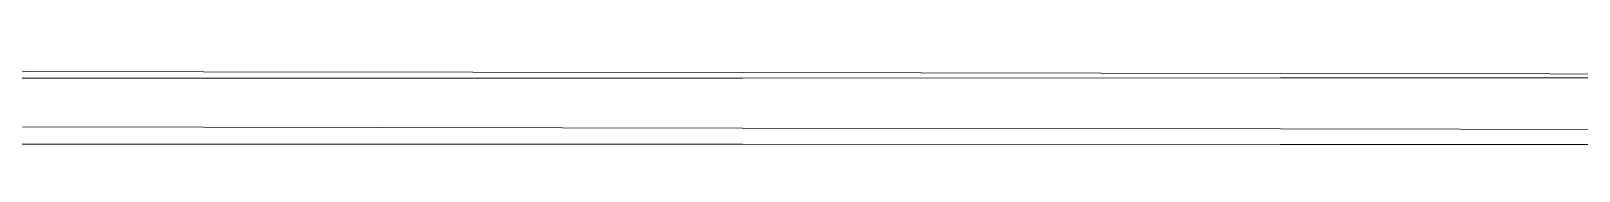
# Model space of a CAD drawing. Extents: x 4 to 464, y 11 to 29.
# Drawn here: x 406.8 to 435.54, y 11.15 to 12.77 of the extents above; entities that cross this region are included whole.
import ezdxf

# ---------------------------------------------------------------- set-up
doc = ezdxf.new("R2010")
doc.units = 0
doc.header["$MEASUREMENT"] = 0
doc.layers.add('Sections span lengths and Marker Balls Plan', color=7, linetype='CONTINUOUS', lineweight=0)

msp = doc.modelspace()

# ---------------------------------------------------------------- linework, layer by layer
at = {"layer": 'Sections span lengths and Marker Balls Plan', "color": 1}
for points in [[(230, 12.772, 43.083), (240, 12.757, 43.083), (250, 12.742, 43.142), (260, 12.727, 43.26), (270, 12.712, 43.437), (280, 12.697, 43.672), (290, 12.682, 43.967), (300, 12.667, 44.32), (310, 12.653, 44.732), (320, 12.638, 45.203), (330, 12.623, 45.733), (340, 12.608, 46.322), (350, 12.593, 46.97), (360, 12.578, 47.678), (370, 12.563, 48.444), (380, 12.548, 49.269), (390, 12.533, 50.153), (400, 12.518, 51.096), (410, 12.503, 52.099), (420, 12.488, 53.161), (430, 12.474, 54.282), (440, 12.459, 55.462), (450, 12.444, 56.701), (460, 12.429, 58)], [(230, 12.347, 24.083), (240, 12.349, 24.083), (250, 12.351, 24.142), (260, 12.353, 24.26), (270, 12.355, 24.437), (280, 12.358, 24.672), (290, 12.36, 24.967), (300, 12.362, 25.32), (310, 12.364, 25.732), (320, 12.366, 26.203), (330, 12.368, 26.733), (340, 12.37, 27.322), (350, 12.372, 27.97), (360, 12.375, 28.678), (370, 12.377, 29.444), (380, 12.379, 30.269), (390, 12.381, 31.153), (400, 12.383, 32.096), (410, 12.385, 33.099), (420, 12.387, 34.161), (430, 12.389, 35.282), (440, 12.392, 36.462), (450, 12.394, 37.701), (460, 12.396, 39)], [(230, 11.203, 33.583), (240, 11.201, 33.583), (250, 11.199, 33.642), (260, 11.197, 33.76), (270, 11.195, 33.937), (280, 11.192, 34.172), (290, 11.19, 34.467), (300, 11.188, 34.82), (310, 11.186, 35.232), (320, 11.184, 35.703), (330, 11.182, 36.233), (340, 11.18, 36.822), (350, 11.178, 37.47), (360, 11.175, 38.178), (370, 11.173, 38.944), (380, 11.171, 39.769), (390, 11.169, 40.653), (400, 11.167, 41.596), (410, 11.165, 42.599), (420, 11.163, 43.661), (430, 11.161, 44.782), (440, 11.158, 45.962), (450, 11.156, 47.201), (460, 11.154, 48.5)]]:
    msp.add_polyline3d(points, dxfattribs=at)
at = {"layer": 'Sections span lengths and Marker Balls Plan', "color": 5}
msp.add_polyline3d([(230, 11.758, 52.938), (240, 11.742, 52.981), (250, 11.727, 53.072), (260, 11.711, 53.213), (270, 11.696, 53.402), (280, 11.68, 53.64), (290, 11.664, 53.927), (300, 11.649, 54.263), (310, 11.633, 54.648), (320, 11.618, 55.082), (330, 11.602, 55.565), (340, 11.587, 56.097), (350, 11.571, 56.677), (360, 11.556, 57.307), (370, 11.54, 57.985), (380, 11.524, 58.713), (390, 11.509, 59.49), (400, 11.493, 60.315), (410, 11.478, 61.19), (420, 11.462, 62.114), (430, 11.447, 63.087), (440, 11.431, 64.109), (450, 11.416, 65.18), (460, 11.4, 66.3)], dxfattribs=at)

doc.saveas('drawing.dxf')
